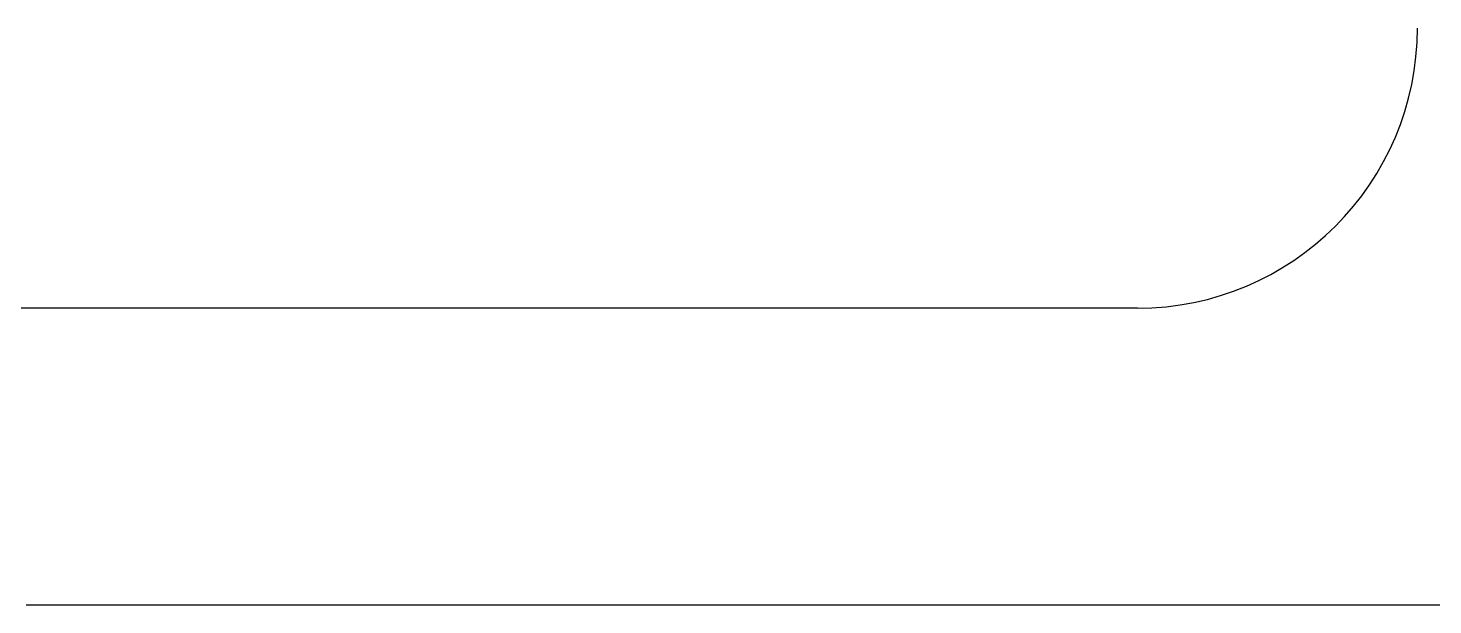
# Model space of a CAD drawing. Header units: millimetres. Extents: x -9 to 276, y -90 to 14.
# Drawn here: x 211.37 to 221.78, y -85.45 to -81.18 of the extents above; entities that cross this region are included whole.
import ezdxf

# ---------------------------------------------------------------- set-up
doc = ezdxf.new("R2010")
doc.units = ezdxf.units.MM
doc.layers.add('BLACK', color=7, linetype='CONTINUOUS')

msp = doc.modelspace()

# ---------------------------------------------------------------- linework, layer by layer
at = {"layer": 'BLACK', "linetype": 'Continuous'}
for p, q in [((219.58895, -83.25205), (209.03895, -83.25205)), ((211.356008, -85.450088), (211.382227, -85.450087)), ((211.382227, -85.450087), (211.615021, -85.450073)), ((211.615021, -85.450073), (211.921265, -85.450055)), ((211.921265, -85.450055), (212.734599, -85.45003)), ((212.734599, -85.45003), (213.822229, -85.450013)), ((213.822229, -85.450013), (215.184155, -85.450003)), ((215.184155, -85.450003), (215.967979, -85.45)), ((215.967979, -85.45), (216.17465, -85.45)), ((216.17465, -85.45), (216.385617, -85.45)), ((216.385617, -85.45), (216.492715, -85.45)), ((216.492715, -85.45), (216.682352, -85.45)), ((216.682352, -85.45), (216.899496, -85.45)), ((216.899496, -85.45), (217.11664, -85.45)), ((217.11664, -85.45), (217.551004, -85.45)), ((217.551004, -85.45), (217.985538, -85.45)), ((217.985538, -85.45), (219.288081, -85.45)), ((219.288081, -85.45), (220.156658, -85.45)), ((220.156658, -85.45), (221.89381, -85.45))]:
    msp.add_line(p, q, dxfattribs=at)
at = {"layer": 'BLACK'}
msp.add_arc((219.58895, -81.17705), 2.075, 270, 0, dxfattribs=at)

doc.saveas('drawing.dxf')
